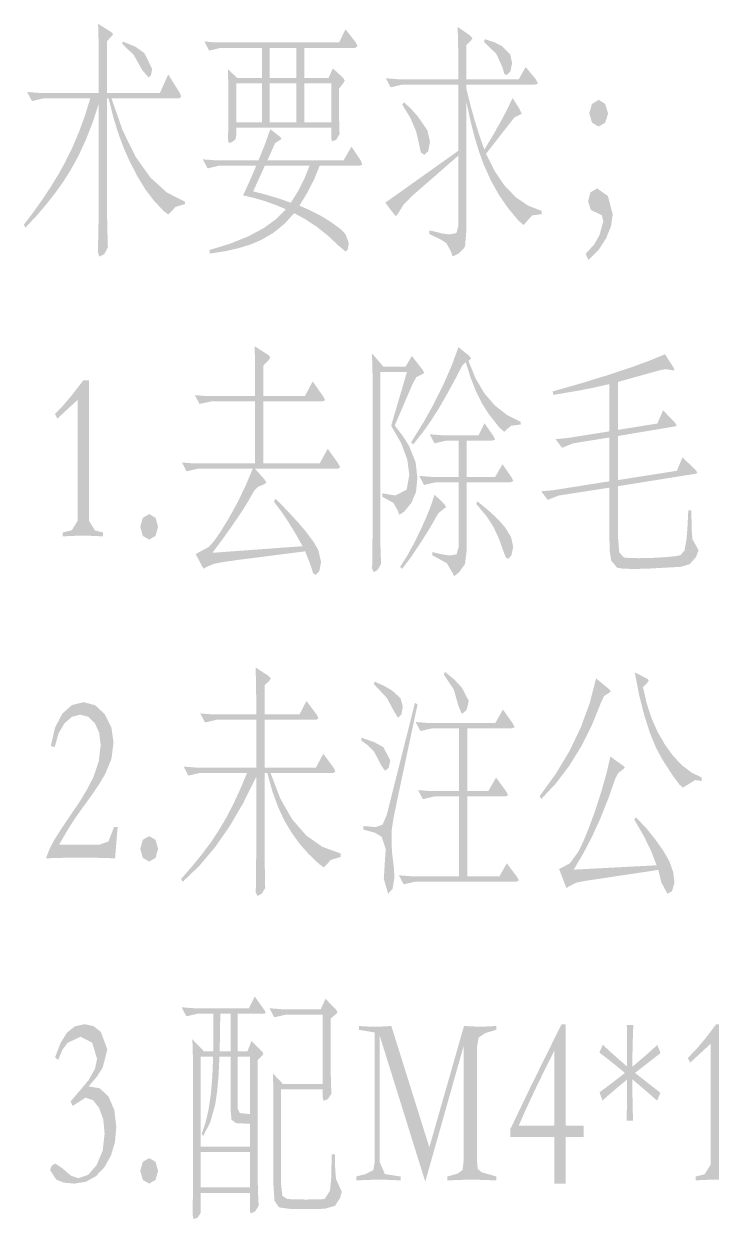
# Model space of a CAD drawing. Header units: millimetres. Extents: x 2819 to 3239, y 1479 to 1776.
# Drawn here: x 3080.86 to 3096.11, y 1558.84 to 1585.36 of the extents above; entities that cross this region are included whole.
import ezdxf

# ---------------------------------------------------------------- set-up
doc = ezdxf.new("R2010")
doc.units = ezdxf.units.MM
doc.layers.add('PDF2_实体填充', color=7, linetype='Continuous')

msp = doc.modelspace()

# ---------------------------------------------------------------- hatches: boundary and pattern name
at = {"layer": 'PDF2_实体填充', "transparency": 33554559}
h = msp.add_hatch(color=256, dxfattribs=at)
h.paths.add_polyline_path([(3084.438, 1581.36), (3084.233, 1581.3), (3084.092, 1581.153), (3084.065, 1581.132), (3083.962, 1581.209), (3083.746, 1581.441), (3083.565, 1581.678), (3083.382, 1581.975), (3083.198, 1582.332), (3083.065, 1582.638), (3082.945, 1582.969), (3082.837, 1583.326), (3082.742, 1583.707), (3082.707, 1583.707), (3082.709, 1581.11), (3082.715, 1580.806), (3082.726, 1580.398), (3082.643, 1580.246), (3082.532, 1580.197), (3082.506, 1580.3), (3082.523, 1581.138), (3082.525, 1583.587), (3082.391, 1583.179), (3082.242, 1582.797), (3082.078, 1582.44), (3081.897, 1582.11), (3081.737, 1581.857), (3081.556, 1581.604), (3081.356, 1581.349), (3081.137, 1581.094), (3080.897, 1580.838), (3080.863, 1580.903), (3081.081, 1581.192), (3081.281, 1581.474), (3081.463, 1581.75), (3081.628, 1582.02), (3081.775, 1582.283), (3081.94, 1582.619), (3082.088, 1582.968), (3082.22, 1583.331), (3082.335, 1583.707), (3081.296, 1583.707), (3081.042, 1583.647), (3080.935, 1583.848), (3081.213, 1583.826), (3082.525, 1583.826), (3082.525, 1584.565), (3082.521, 1584.951), (3082.51, 1585.359), (3082.806, 1585.174), (3082.84, 1585.136), (3082.818, 1585.092), (3082.707, 1584.978), (3082.707, 1583.826), (3083.882, 1583.826), (3084.065, 1584.239), (3084.327, 1583.821), (3084.354, 1583.74), (3084.312, 1583.707), (3082.806, 1583.707), (3083.055, 1582.995), (3083.343, 1582.409), (3083.669, 1581.951), (3084.034, 1581.619), (3084.438, 1581.414)], flags=0)
h.paths.add_polyline_path([(3083.057, 1584.967), (3083.338, 1584.853), (3083.54, 1584.707), (3083.708, 1584.359), (3083.685, 1584.223), (3083.631, 1584.169), (3083.491, 1584.332), (3083.303, 1584.666), (3083.046, 1584.919)], flags=0)
h = msp.add_hatch(color=256, dxfattribs=at)
h.paths.add_polyline_path([(3088.23, 1584.946), (3088.268, 1584.859), (3088.214, 1584.826), (3087.085, 1584.826), (3087.085, 1584.158), (3087.621, 1584.158), (3087.72, 1584.37), (3087.952, 1584.158), (3087.982, 1584.104), (3087.963, 1584.06), (3087.853, 1583.919), (3087.853, 1583.424), (3087.868, 1582.914), (3087.796, 1582.789), (3087.705, 1582.751), (3087.682, 1582.821), (3087.682, 1583.055), (3085.575, 1583.055), (3085.575, 1582.881), (3085.556, 1582.794), (3085.487, 1582.74), (3085.415, 1582.713), (3085.392, 1582.778), (3085.4, 1583.12), (3085.4, 1583.826), (3085.397, 1584.101), (3085.389, 1584.359), (3085.594, 1584.158), (3086.145, 1584.158), (3086.145, 1584.826), (3085.229, 1584.826), (3084.974, 1584.766), (3084.868, 1584.967), (3085.145, 1584.946), (3087.857, 1584.946), (3088.001, 1585.239)], flags=0)
h.paths.add_polyline_path([(3086.91, 1584.158), (3086.91, 1584.826), (3086.317, 1584.826), (3086.317, 1584.158)], flags=0)
h.paths.add_polyline_path([(3087.682, 1583.174), (3087.682, 1584.038), (3087.085, 1584.038), (3087.085, 1583.174)], flags=0)
h.paths.add_polyline_path([(3086.91, 1583.174), (3086.91, 1584.038), (3086.317, 1584.038), (3086.317, 1583.174)], flags=0)
h.paths.add_polyline_path([(3086.145, 1583.174), (3086.145, 1584.038), (3085.575, 1584.038), (3085.575, 1583.174)], flags=0)
h.paths.add_polyline_path([(3088.336, 1582.332), (3088.374, 1582.24), (3088.321, 1582.213), (3087.427, 1582.213), (3087.303, 1581.909), (3087.153, 1581.614), (3086.978, 1581.327), (3087.221, 1581.219), (3087.443, 1581.105), (3087.644, 1580.985), (3087.878, 1580.817), (3088.001, 1580.692), (3088.074, 1580.496), (3088.051, 1580.355), (3088.005, 1580.306), (3087.842, 1580.442), (3087.611, 1580.66), (3087.37, 1580.852), (3087.12, 1581.018), (3086.86, 1581.159), (3086.645, 1580.921), (3086.399, 1580.722), (3086.123, 1580.561), (3085.888, 1580.463), (3085.621, 1580.381), (3085.321, 1580.314), (3084.989, 1580.262), (3084.989, 1580.344), (3085.446, 1580.484), (3085.843, 1580.645), (3086.18, 1580.825), (3086.457, 1581.025), (3086.674, 1581.246), (3086.452, 1581.341), (3086.221, 1581.424), (3085.979, 1581.495), (3085.727, 1581.555), (3085.867, 1581.856), (3086.02, 1582.213), (3085.195, 1582.213), (3084.94, 1582.153), (3084.833, 1582.354), (3085.111, 1582.332), (3086.069, 1582.332), (3086.215, 1582.692), (3086.332, 1583.022), (3086.549, 1582.854), (3086.579, 1582.816), (3086.549, 1582.783), (3086.438, 1582.713), (3086.267, 1582.332), (3087.956, 1582.332), (3088.134, 1582.637)], flags=0)
h.paths.add_polyline_path([(3087.203, 1582.213), (3086.21, 1582.213), (3085.951, 1581.642), (3086.208, 1581.578), (3086.487, 1581.495), (3086.788, 1581.392), (3086.953, 1581.657), (3087.091, 1581.931)], flags=0)
h = msp.add_hatch(color=256, dxfattribs=at)
h.paths.add_polyline_path([(3092.356, 1581.137), (3092.143, 1581.11), (3091.987, 1580.936), (3091.949, 1580.898), (3091.836, 1580.996), (3091.595, 1581.289), (3091.402, 1581.57), (3091.227, 1581.883), (3091.071, 1582.229), (3090.964, 1582.523), (3090.863, 1582.854), (3090.77, 1583.223), (3090.683, 1583.631), (3090.683, 1580.778), (3090.652, 1580.409), (3090.515, 1580.268), (3090.378, 1580.197), (3090.34, 1580.311), (3090.238, 1580.496), (3090.097, 1580.584), (3089.857, 1580.697), (3089.865, 1580.778), (3090.145, 1580.709), (3090.31, 1580.686), (3090.462, 1580.719), (3090.504, 1580.871), (3090.504, 1582.436), (3089.458, 1581.523), (3089.287, 1581.346), (3089.169, 1581.153), (3089.123, 1581.094), (3089.089, 1581.121), (3088.884, 1581.392), (3090.504, 1582.544), (3090.504, 1584.011), (3089.256, 1584.011), (3089.002, 1583.951), (3088.895, 1584.152), (3089.173, 1584.131), (3090.504, 1584.131), (3090.504, 1584.5), (3090.5, 1584.88), (3090.489, 1585.293), (3090.763, 1585.103), (3090.82, 1585.038), (3090.766, 1584.967), (3090.683, 1584.891), (3090.683, 1584.131), (3091.846, 1584.131), (3091.999, 1584.402), (3092.223, 1584.131), (3092.272, 1584.038), (3092.208, 1584.011), (3090.683, 1584.011), (3090.683, 1583.913), (3090.775, 1583.546), (3090.872, 1583.2), (3090.974, 1582.875), (3091.082, 1582.571), (3091.268, 1582.879), (3091.435, 1583.172), (3091.582, 1583.45), (3091.709, 1583.712), (3091.858, 1583.479), (3091.911, 1583.365), (3091.846, 1583.332), (3091.744, 1583.278), (3091.12, 1582.479), (3091.314, 1582.087), (3091.535, 1581.765), (3091.782, 1581.51), (3092.056, 1581.325), (3092.356, 1581.208)], flags=0)
h.paths.add_polyline_path([(3091.093, 1585.022), (3091.316, 1584.946), (3091.481, 1584.859), (3091.656, 1584.685), (3091.698, 1584.489), (3091.66, 1584.305), (3091.58, 1584.223), (3091.523, 1584.25), (3091.485, 1584.392), (3091.348, 1584.693), (3091.074, 1584.957)], flags=0)
h.paths.add_polyline_path([(3089.298, 1583.62), (3089.458, 1583.472), (3089.61, 1583.299), (3089.819, 1582.995), (3089.876, 1582.745), (3089.835, 1582.533), (3089.747, 1582.452), (3089.671, 1582.506), (3089.633, 1582.691), (3089.566, 1582.977), (3089.442, 1583.268), (3089.26, 1583.566)], flags=0)
h = msp.add_hatch(color=256, dxfattribs=at)
h.paths.add_polyline_path([(3093.619, 1583.674), (3093.763, 1583.582), (3093.828, 1583.37), (3093.763, 1583.164), (3093.615, 1583.082), (3093.47, 1583.169), (3093.41, 1583.376), (3093.47, 1583.582)], flags=0)
h.paths.add_polyline_path([(3093.33, 1580.257), (3093.519, 1580.465), (3093.638, 1580.675), (3093.721, 1580.98), (3093.691, 1581.11), (3093.619, 1581.148), (3093.448, 1581.229), (3093.383, 1581.42), (3093.436, 1581.621), (3093.585, 1581.708), (3093.824, 1581.539), (3093.931, 1581.132), (3093.894, 1580.875), (3093.786, 1580.605), (3093.617, 1580.342), (3093.391, 1580.121)], flags=0)
for points in [[(3085.993, 1575.487), (3086.206, 1575.248), (3086.245, 1575.177), (3086.184, 1575.139), (3086.062, 1575.09), (3085.974, 1575.003), (3085.849, 1574.781), (3085.693, 1574.532), (3085.507, 1574.256), (3085.292, 1573.953), (3085.046, 1573.623), (3087.047, 1573.77), (3086.9, 1574.033), (3086.746, 1574.286), (3086.583, 1574.528), (3086.412, 1574.759), (3086.45, 1574.824), (3086.725, 1574.54), (3086.949, 1574.297), (3087.119, 1574.096), (3087.297, 1573.859), (3087.397, 1573.683), (3087.458, 1573.417), (3087.42, 1573.216), (3087.34, 1573.134), (3087.283, 1573.167), (3087.23, 1573.335), (3087.104, 1573.656), (3085.621, 1573.466), (3085.279, 1573.417), (3085.081, 1573.379), (3084.913, 1573.308), (3084.86, 1573.27), (3084.83, 1573.303), (3084.674, 1573.596), (3084.967, 1573.754), (3085.085, 1573.886), (3085.235, 1574.104), (3085.419, 1574.405), (3085.611, 1574.755), (3085.784, 1575.115), (3085.94, 1575.487), (3084.716, 1575.487), (3084.472, 1575.432), (3084.37, 1575.628), (3084.636, 1575.606), (3085.993, 1575.606), (3085.993, 1576.981), (3085.016, 1576.981), (3084.761, 1576.926), (3084.655, 1577.122), (3084.932, 1577.1), (3085.993, 1577.1), (3085.993, 1577.676), (3085.991, 1577.942), (3085.982, 1578.209), (3086.294, 1578.008), (3086.332, 1577.959), (3086.294, 1577.899), (3086.18, 1577.779), (3086.18, 1577.1), (3087.1, 1577.1), (3087.271, 1577.426), (3087.5, 1577.1), (3087.549, 1577.008), (3087.481, 1576.981), (3086.18, 1576.981), (3086.18, 1575.606), (3087.427, 1575.606), (3087.606, 1575.932), (3087.838, 1575.606), (3087.884, 1575.514), (3087.819, 1575.487)], [(3095.676, 1574.568), (3095.682, 1574.161), (3095.699, 1573.927), (3095.81, 1573.726), (3095.836, 1573.683), (3095.779, 1573.531), (3095.642, 1573.373), (3095.448, 1573.313), (3094.674, 1573.27), (3094.387, 1573.265), (3094.163, 1573.271), (3094.03, 1573.292), (3093.897, 1573.449), (3093.865, 1573.657), (3093.855, 1574.02), (3093.855, 1575.068), (3092.733, 1574.894), (3092.486, 1574.797), (3092.345, 1574.987), (3092.619, 1575.014), (3093.855, 1575.21), (3093.855, 1576.182), (3093.052, 1576.052), (3092.805, 1575.954), (3092.661, 1576.144), (3092.934, 1576.171), (3093.855, 1576.318), (3093.855, 1577.367), (3093.642, 1577.317), (3093.411, 1577.268), (3093.162, 1577.22), (3092.611, 1577.127), (3092.6, 1577.204), (3093.258, 1577.393), (3093.836, 1577.57), (3094.334, 1577.736), (3094.753, 1577.889), (3095.091, 1578.029), (3095.281, 1577.731), (3095.304, 1577.676), (3095.27, 1577.671), (3095.125, 1577.698), (3095.007, 1577.682), (3094.045, 1577.415), (3094.045, 1576.351), (3094.92, 1576.492), (3095.049, 1576.785), (3095.315, 1576.508), (3095.353, 1576.448), (3095.311, 1576.427), (3094.045, 1576.215), (3094.045, 1575.237), (3095.353, 1575.443), (3095.479, 1575.742), (3095.775, 1575.454), (3095.81, 1575.4), (3095.775, 1575.378), (3094.045, 1575.101), (3094.045, 1574.009), (3094.075, 1573.634), (3094.178, 1573.52), (3094.3, 1573.508), (3094.52, 1573.504), (3094.794, 1573.509), (3095.076, 1573.525), (3095.309, 1573.547), (3095.429, 1573.569), (3095.524, 1573.672), (3095.57, 1573.944), (3095.589, 1574.192), (3095.608, 1574.568)], [(3082.616, 1573.987), (3082.406, 1573.999), (3082.171, 1574.003), (3081.936, 1573.999), (3081.726, 1573.987), (3081.726, 1574.074), (3081.924, 1574.123), (3082.057, 1574.335), (3082.057, 1577.019), (3081.605, 1576.6), (3081.551, 1576.704), (3081.738, 1576.896), (3081.948, 1577.146), (3082.183, 1577.453), (3082.308, 1577.453), (3082.308, 1574.335), (3082.441, 1574.118), (3082.616, 1574.074)], [(3083.643, 1573.917), (3083.502, 1573.998), (3083.445, 1574.199), (3083.502, 1574.4), (3083.643, 1574.482), (3083.784, 1574.4), (3083.841, 1574.199), (3083.784, 1573.998)], [(3087.895, 1566.875), (3087.678, 1566.81), (3087.545, 1566.669), (3087.519, 1566.642), (3087.414, 1566.718), (3087.176, 1566.946), (3086.984, 1567.164), (3086.808, 1567.407), (3086.648, 1567.674), (3086.505, 1567.978), (3086.377, 1568.333), (3086.264, 1568.739), (3086.203, 1568.739), (3086.205, 1566.868), (3086.218, 1566.185), (3086.138, 1566.055), (3086.047, 1566.011), (3086.009, 1566.087), (3086.018, 1566.87), (3086.02, 1568.657), (3085.732, 1568.074), (3085.424, 1567.548), (3085.097, 1567.081), (3084.751, 1566.672), (3084.385, 1566.321), (3084.351, 1566.386), (3084.595, 1566.665), (3084.815, 1566.936), (3085.012, 1567.2), (3085.183, 1567.457), (3085.344, 1567.728), (3085.503, 1568.032), (3085.66, 1568.369), (3085.815, 1568.739), (3084.769, 1568.739), (3084.514, 1568.679), (3084.408, 1568.88), (3084.685, 1568.858), (3086.02, 1568.858), (3086.02, 1569.918), (3085.138, 1569.918), (3084.883, 1569.858), (3084.776, 1570.059), (3085.054, 1570.037), (3086.02, 1570.037), (3086.018, 1570.448), (3086.013, 1570.795), (3086.005, 1571.08), (3086.294, 1570.89), (3086.343, 1570.836), (3086.298, 1570.771), (3086.203, 1570.684), (3086.203, 1570.037), (3086.979, 1570.037), (3087.134, 1570.336), (3087.366, 1570.026), (3087.401, 1569.95), (3087.351, 1569.918), (3086.203, 1569.918), (3086.203, 1568.858), (3087.344, 1568.858), (3087.507, 1569.163), (3087.743, 1568.847), (3087.777, 1568.771), (3087.728, 1568.739), (3086.336, 1568.739), (3086.554, 1568.17), (3086.819, 1567.707), (3087.131, 1567.349), (3087.49, 1567.098), (3087.895, 1566.951)], [(3082.886, 1566.843), (3082.678, 1566.852), (3082.42, 1566.857), (3081.808, 1566.857), (3081.554, 1566.852), (3081.35, 1566.843), (3081.431, 1567.049), (3081.532, 1567.245), (3081.676, 1567.474), (3082.101, 1568.102), (3082.273, 1568.389), (3082.403, 1568.641), (3082.526, 1569.001), (3082.567, 1569.364), (3082.533, 1569.634), (3082.434, 1569.847), (3082.288, 1569.986), (3082.11, 1570.032), (3081.929, 1569.984), (3081.764, 1569.842), (3081.632, 1569.618), (3081.547, 1569.315), (3081.46, 1569.336), (3081.554, 1569.747), (3081.715, 1570.054), (3081.93, 1570.245), (3082.186, 1570.309), (3082.443, 1570.242), (3082.658, 1570.043), (3082.803, 1569.755), (3082.852, 1569.412), (3082.806, 1569.054), (3082.669, 1568.717), (3082.53, 1568.485), (3082.348, 1568.217), (3082.126, 1567.913), (3081.986, 1567.714), (3081.825, 1567.459), (3081.643, 1567.147), (3082.536, 1567.147), (3082.738, 1567.218), (3082.863, 1567.538), (3082.943, 1567.538)], [(3083.643, 1566.772), (3083.502, 1566.853), (3083.445, 1567.055), (3083.502, 1567.256), (3083.643, 1567.337), (3083.784, 1567.256), (3083.841, 1567.055), (3083.784, 1566.853)], [(3081.624, 1562.371), (3081.555, 1562.426), (3081.677, 1562.751), (3081.821, 1562.98), (3081.997, 1563.118), (3082.213, 1563.164), (3082.409, 1563.121), (3082.571, 1562.991), (3082.715, 1562.605), (3082.612, 1562.203), (3082.485, 1562.003), (3082.3, 1561.784), (3082.551, 1561.74), (3082.745, 1561.551), (3082.871, 1561.253), (3082.913, 1560.882), (3082.884, 1560.549), (3082.796, 1560.252), (3082.65, 1559.991), (3082.459, 1559.789), (3082.236, 1559.668), (3081.981, 1559.627), (3081.75, 1559.649), (3081.582, 1559.714), (3081.445, 1559.926), (3081.479, 1560.024), (3081.559, 1560.073), (3081.707, 1559.975), (3081.904, 1559.804), (3082.069, 1559.747), (3082.286, 1559.819), (3082.475, 1560.035), (3082.61, 1560.354), (3082.654, 1560.736), (3082.624, 1561.052), (3082.532, 1561.306), (3082.398, 1561.477), (3082.232, 1561.534), (3081.943, 1561.35), (3081.901, 1561.453), (3082.069, 1561.649), (3082.301, 1561.927), (3082.44, 1562.175), (3082.487, 1562.393), (3082.38, 1562.751), (3082.122, 1562.887), (3081.833, 1562.751), (3081.714, 1562.591)], [(3091.348, 1559.698), (3091.03, 1559.71), (3090.805, 1559.714), (3090.551, 1559.71), (3090.261, 1559.698), (3090.261, 1559.785), (3090.489, 1559.85), (3090.599, 1559.932), (3090.622, 1560.144), (3090.622, 1562.681), (3089.77, 1559.671), (3088.758, 1562.914), (3088.758, 1560.111), (3088.873, 1559.839), (3089.222, 1559.785), (3089.222, 1559.698), (3088.986, 1559.71), (3088.732, 1559.714), (3088.511, 1559.71), (3088.237, 1559.698), (3088.237, 1559.785), (3088.447, 1559.839), (3088.618, 1559.926), (3088.648, 1560.111), (3088.648, 1562.98), (3088.302, 1563.039), (3088.302, 1563.126), (3088.426, 1563.114), (3088.667, 1563.11), (3088.882, 1563.114), (3089.017, 1563.126), (3089.861, 1560.432), (3090.63, 1563.126), (3090.816, 1563.114), (3091.002, 1563.11), (3091.179, 1563.114), (3091.345, 1563.126), (3091.345, 1563.039), (3091.109, 1562.969), (3090.957, 1562.871), (3090.915, 1562.648), (3090.915, 1560.182), (3090.934, 1559.953), (3091.025, 1559.877), (3091.348, 1559.785)], [(3094.364, 1561.942), (3094.366, 1561.697), (3094.38, 1561.024), (3094.239, 1561.024), (3094.245, 1561.314), (3094.249, 1561.618), (3094.25, 1561.937), (3094.027, 1561.752), (3093.845, 1561.596), (3093.703, 1561.469), (3093.638, 1561.654), (3093.837, 1561.801), (3094.025, 1561.944), (3094.201, 1562.083), (3093.969, 1562.273), (3093.78, 1562.424), (3093.634, 1562.534), (3093.71, 1562.708), (3093.875, 1562.555), (3094.055, 1562.394), (3094.25, 1562.224), (3094.251, 1562.553), (3094.249, 1562.86), (3094.243, 1563.143), (3094.387, 1563.143), (3094.376, 1562.828), (3094.369, 1562.52), (3094.364, 1562.219), (3094.59, 1562.41), (3094.775, 1562.572), (3094.92, 1562.703), (3094.992, 1562.523), (3094.425, 1562.083), (3094.988, 1561.643), (3094.916, 1561.469), (3094.525, 1561.807)], [(3096.662, 1559.698), (3096.451, 1559.71), (3096.217, 1559.714), (3095.982, 1559.71), (3095.772, 1559.698), (3095.772, 1559.785), (3095.969, 1559.834), (3096.103, 1560.046), (3096.103, 1562.73), (3095.65, 1562.311), (3095.597, 1562.415), (3095.783, 1562.607), (3095.994, 1562.857), (3096.228, 1563.164), (3096.354, 1563.164), (3096.354, 1560.046), (3096.487, 1559.829), (3096.662, 1559.785)], [(3083.643, 1559.627), (3083.502, 1559.709), (3083.445, 1559.91), (3083.502, 1560.111), (3083.643, 1560.192), (3083.784, 1560.111), (3083.841, 1559.91), (3083.784, 1559.709)]]:
    msp.add_hatch(color=256, dxfattribs=at).paths.add_polyline_path(points)
h = msp.add_hatch(color=256, dxfattribs=at)
h.paths.add_polyline_path([(3091.888, 1576.53), (3091.885, 1576.47), (3091.679, 1576.443), (3091.577, 1576.361), (3091.523, 1576.307), (3091.408, 1576.409), (3091.17, 1576.715), (3091.027, 1576.941), (3090.896, 1577.206), (3090.776, 1577.511), (3090.668, 1577.856), (3090.595, 1577.785), (3090.402, 1577.415), (3090.222, 1577.087), (3090.055, 1576.801), (3089.887, 1576.539), (3089.702, 1576.28), (3089.5, 1576.025), (3089.458, 1576.079), (3089.722, 1576.502), (3089.958, 1576.925), (3090.168, 1577.346), (3090.352, 1577.767), (3090.508, 1578.187), (3090.748, 1577.991), (3090.789, 1577.932), (3090.729, 1577.883), (3090.886, 1577.495), (3091.08, 1577.165), (3091.312, 1576.895), (3091.582, 1576.683)], flags=0)
h.paths.add_polyline_path([(3089.721, 1577.671), (3089.747, 1577.616), (3089.713, 1577.589), (3089.569, 1577.519), (3089.473, 1577.334), (3089.093, 1576.448), (3089.28, 1576.204), (3089.413, 1575.992), (3089.557, 1575.633), (3089.595, 1575.28), (3089.565, 1574.976), (3089.462, 1574.731), (3089.302, 1574.536), (3089.192, 1574.465), (3089.162, 1574.558), (3089.063, 1574.731), (3088.815, 1574.867), (3088.819, 1574.943), (3089.108, 1574.894), (3089.356, 1575.025), (3089.416, 1575.351), (3089.372, 1575.689), (3089.237, 1576.054), (3089.013, 1576.443), (3089.363, 1577.633), (3088.774, 1577.633), (3088.775, 1574.006), (3088.777, 1573.715), (3088.789, 1573.379), (3088.713, 1573.243), (3088.625, 1573.194), (3088.591, 1573.275), (3088.601, 1574.063), (3088.603, 1577.258), (3088.599, 1577.638), (3088.587, 1578.051), (3088.842, 1577.752), (3089.333, 1577.752), (3089.473, 1577.991)], flags=0)
h.paths.add_polyline_path([(3091.679, 1575.307), (3091.725, 1575.215), (3091.664, 1575.188), (3090.69, 1575.188), (3090.69, 1573.694), (3090.652, 1573.373), (3090.523, 1573.194), (3090.409, 1573.102), (3090.379, 1573.172), (3090.248, 1573.394), (3089.926, 1573.569), (3089.93, 1573.639), (3090.171, 1573.582), (3090.318, 1573.563), (3090.466, 1573.591), (3090.512, 1573.754), (3090.512, 1575.188), (3089.998, 1575.188), (3089.743, 1575.128), (3089.637, 1575.329), (3089.915, 1575.307), (3090.512, 1575.307), (3090.512, 1576.111), (3090.23, 1576.111), (3089.975, 1576.052), (3089.869, 1576.253), (3090.147, 1576.231), (3090.953, 1576.231), (3091.086, 1576.497), (3091.272, 1576.231), (3091.322, 1576.139), (3091.257, 1576.111), (3090.69, 1576.111), (3090.69, 1575.307), (3091.322, 1575.307), (3091.485, 1575.59)], flags=0)
h.paths.add_polyline_path([(3090.196, 1574.699), (3090.234, 1574.634), (3090.177, 1574.596), (3090.059, 1574.498), (3089.879, 1574.183), (3089.66, 1573.835), (3089.44, 1573.508), (3089.253, 1573.265), (3089.211, 1573.308), (3089.361, 1573.545), (3089.51, 1573.815), (3089.66, 1574.118), (3089.796, 1574.419), (3089.902, 1574.685), (3089.975, 1574.916)], flags=0)
h.paths.add_polyline_path([(3090.93, 1574.764), (3091.196, 1574.543), (3091.402, 1574.349), (3091.546, 1574.183), (3091.677, 1573.965), (3091.721, 1573.759), (3091.683, 1573.569), (3091.615, 1573.487), (3091.558, 1573.52), (3091.508, 1573.65), (3091.397, 1573.956), (3091.284, 1574.199), (3091.131, 1574.433), (3090.9, 1574.71)], flags=0)
h = msp.add_hatch(color=256, dxfattribs=at)
h.paths.add_polyline_path([(3090.207, 1570.983), (3090.416, 1570.81), (3090.584, 1570.63), (3090.736, 1570.336), (3090.687, 1570.135), (3090.584, 1570.048), (3090.504, 1570.233), (3090.403, 1570.591), (3090.185, 1570.917)], flags=0)
h.paths.add_polyline_path([(3088.648, 1570.765), (3088.868, 1570.665), (3089.032, 1570.57), (3089.222, 1570.396), (3089.272, 1570.211), (3089.241, 1570.037), (3089.165, 1569.961), (3089.07, 1570.119), (3088.918, 1570.403), (3088.629, 1570.711)], flags=0)
h.paths.add_polyline_path([(3089.599, 1570.26), (3089.143, 1568.114), (3089.061, 1567.709), (3089.028, 1567.495), (3089.021, 1567.196), (3089.034, 1566.968), (3089.074, 1566.631), (3089.086, 1566.408), (3089.044, 1566.169), (3088.945, 1566.06), (3088.85, 1566.392), (3088.892, 1567.055), (3088.804, 1567.321), (3088.66, 1567.41), (3088.393, 1567.484), (3088.401, 1567.56), (3088.671, 1567.538), (3088.823, 1567.592), (3088.914, 1567.804), (3089.542, 1570.293)], flags=0)
h.paths.add_polyline_path([(3091.801, 1566.441), (3091.85, 1566.354), (3091.786, 1566.326), (3089.546, 1566.326), (3089.291, 1566.267), (3089.184, 1566.468), (3089.462, 1566.446), (3090.519, 1566.446), (3090.519, 1568.217), (3089.972, 1568.217), (3089.717, 1568.157), (3089.61, 1568.358), (3089.888, 1568.337), (3090.519, 1568.337), (3090.519, 1569.728), (3089.918, 1569.728), (3089.664, 1569.668), (3089.557, 1569.869), (3089.835, 1569.847), (3091.326, 1569.847), (3091.493, 1570.146), (3091.706, 1569.847), (3091.755, 1569.755), (3091.691, 1569.728), (3090.702, 1569.728), (3090.702, 1568.337), (3091.17, 1568.337), (3091.341, 1568.636), (3091.561, 1568.337), (3091.611, 1568.244), (3091.546, 1568.217), (3090.702, 1568.217), (3090.702, 1566.446), (3091.417, 1566.446), (3091.58, 1566.734)], flags=0)
h.paths.add_polyline_path([(3088.355, 1569.521), (3088.646, 1569.419), (3088.842, 1569.309), (3088.994, 1569.016), (3088.96, 1568.853), (3088.88, 1568.788), (3088.808, 1568.88), (3088.633, 1569.217), (3088.506, 1569.343), (3088.348, 1569.461)], flags=0)
h = msp.add_hatch(color=256, dxfattribs=at)
h.paths.add_polyline_path([(3095.908, 1568.559), (3095.764, 1568.581), (3095.521, 1568.435), (3095.49, 1568.413), (3095.411, 1568.481), (3095.26, 1568.686), (3095.038, 1569.027), (3094.89, 1569.301), (3094.754, 1569.633), (3094.63, 1570.022), (3094.518, 1570.468), (3094.418, 1570.972), (3094.703, 1570.825), (3094.729, 1570.792), (3094.71, 1570.754), (3094.604, 1570.64), (3094.682, 1570.291), (3094.789, 1569.961), (3094.927, 1569.65), (3095.095, 1569.358), (3095.282, 1569.103), (3095.481, 1568.898), (3095.689, 1568.742), (3095.908, 1568.636)], flags=0)
h.paths.add_polyline_path([(3093.859, 1570.591), (3093.889, 1570.543), (3093.832, 1570.505), (3093.744, 1570.45), (3093.684, 1570.336), (3093.473, 1569.811), (3093.233, 1569.33), (3092.965, 1568.895), (3092.667, 1568.504), (3092.341, 1568.157), (3092.311, 1568.228), (3092.669, 1568.722), (3092.973, 1569.229), (3093.223, 1569.751), (3093.419, 1570.287), (3093.562, 1570.836)], flags=0)
h.paths.add_polyline_path([(3094.444, 1567.755), (3094.671, 1567.518), (3094.878, 1567.261), (3095.057, 1567.008), (3095.19, 1566.772), (3095.272, 1566.541), (3095.3, 1566.305), (3095.247, 1566.115), (3095.144, 1566.06), (3095.007, 1566.316), (3094.942, 1566.587), (3093.302, 1566.341), (3093.128, 1566.305), (3092.969, 1566.229), (3092.912, 1566.185), (3092.889, 1566.218), (3092.74, 1566.609), (3092.976, 1566.729), (3093.166, 1566.989), (3093.282, 1567.227), (3093.417, 1567.56), (3093.559, 1567.952), (3093.687, 1568.358), (3093.798, 1568.751), (3093.878, 1569.103), (3094.167, 1568.896), (3094.201, 1568.853), (3094.14, 1568.804), (3094.049, 1568.733), (3093.988, 1568.614), (3093.83, 1568.163), (3093.659, 1567.735), (3093.474, 1567.331), (3093.276, 1566.95), (3093.064, 1566.593), (3094.904, 1566.69), (3094.785, 1567.003), (3094.62, 1567.34), (3094.41, 1567.701)], flags=0)
h = msp.add_hatch(color=256, dxfattribs=at)
h.paths.add_polyline_path([(3086.21, 1563.463), (3086.229, 1563.414), (3086.203, 1563.398), (3085.609, 1563.398), (3085.609, 1562.561), (3085.822, 1562.561), (3085.914, 1562.79), (3086.157, 1562.55), (3086.176, 1562.512), (3086.157, 1562.474), (3086.051, 1562.366), (3086.051, 1560.019), (3086.053, 1559.638), (3086.062, 1559.367), (3086.073, 1559.133), (3085.993, 1559.008), (3085.898, 1558.965), (3085.879, 1559.024), (3085.879, 1559.421), (3084.784, 1559.421), (3084.784, 1558.975), (3084.719, 1558.872), (3084.628, 1558.84), (3084.605, 1558.948), (3084.613, 1559.329), (3084.616, 1559.569), (3084.617, 1562.116), (3084.613, 1562.457), (3084.602, 1562.828), (3084.86, 1562.561), (3085.066, 1562.561), (3085.07, 1563.018), (3085.069, 1563.398), (3084.723, 1563.398), (3084.468, 1563.338), (3084.362, 1563.539), (3084.64, 1563.518), (3085.857, 1563.518), (3085.986, 1563.778)], flags=0)
h.paths.add_polyline_path([(3085.45, 1562.561), (3085.45, 1563.398), (3085.221, 1563.398), (3085.214, 1562.879), (3085.206, 1562.561)], flags=0)
h.paths.add_polyline_path([(3085.879, 1561.17), (3085.879, 1562.442), (3085.609, 1562.442), (3085.609, 1561.29), (3085.651, 1561.192)], flags=0)
h.paths.add_polyline_path([(3085.879, 1560.448), (3085.879, 1560.953), (3085.571, 1560.969), (3085.469, 1561.046), (3085.45, 1561.279), (3085.45, 1562.442), (3085.202, 1562.442), (3085.183, 1562.015), (3085.15, 1561.655), (3085.104, 1561.361), (3085, 1560.995), (3084.841, 1560.681), (3084.807, 1560.73), (3084.893, 1560.976), (3084.961, 1561.27), (3085.012, 1561.613), (3085.045, 1562.003), (3085.062, 1562.442), (3084.784, 1562.442), (3084.784, 1560.448)], flags=0)
h.paths.add_polyline_path([(3085.879, 1559.541), (3085.879, 1560.328), (3084.784, 1560.328), (3084.784, 1559.541)], flags=0)
h.paths.add_polyline_path([(3087.766, 1560.279), (3087.771, 1559.966), (3087.789, 1559.731), (3087.895, 1559.497), (3087.918, 1559.454), (3087.88, 1559.307), (3087.766, 1559.133), (3087.538, 1559.068), (3086.788, 1559.062), (3086.522, 1559.1), (3086.423, 1559.247), (3086.4, 1559.606), (3086.4, 1561.415), (3086.398, 1561.772), (3086.389, 1562.072), (3086.61, 1561.839), (3087.496, 1561.839), (3087.496, 1563.376), (3086.674, 1563.376), (3086.419, 1563.317), (3086.313, 1563.518), (3086.591, 1563.496), (3087.45, 1563.496), (3087.557, 1563.729), (3087.796, 1563.48), (3087.823, 1563.436), (3087.796, 1563.393), (3087.671, 1563.289), (3087.671, 1562.192), (3087.678, 1561.833), (3087.69, 1561.627), (3087.61, 1561.502), (3087.515, 1561.464), (3087.496, 1561.529), (3087.496, 1561.719), (3086.572, 1561.719), (3086.572, 1559.6), (3086.598, 1559.356), (3086.708, 1559.285), (3086.854, 1559.277), (3087.123, 1559.274), (3087.394, 1559.277), (3087.538, 1559.285), (3087.655, 1559.47), (3087.684, 1559.757), (3087.694, 1560.279)], flags=0)
h = msp.add_hatch(color=256, dxfattribs=at)
h.paths.add_polyline_path([(3092.794, 1563.164), (3092.885, 1563.164), (3092.885, 1560.91), (3093.288, 1560.91), (3093.288, 1560.66), (3092.885, 1560.66), (3092.885, 1559.627), (3092.634, 1559.627), (3092.634, 1560.66), (3091.66, 1560.66), (3091.66, 1560.839), (3092.113, 1561.784)], flags=0)
h.paths.add_polyline_path([(3092.634, 1560.91), (3092.634, 1562.578), (3092.437, 1562.182), (3092.259, 1561.818), (3092.101, 1561.484), (3091.962, 1561.182), (3091.843, 1560.91)], flags=0)

doc.saveas('drawing.dxf')
